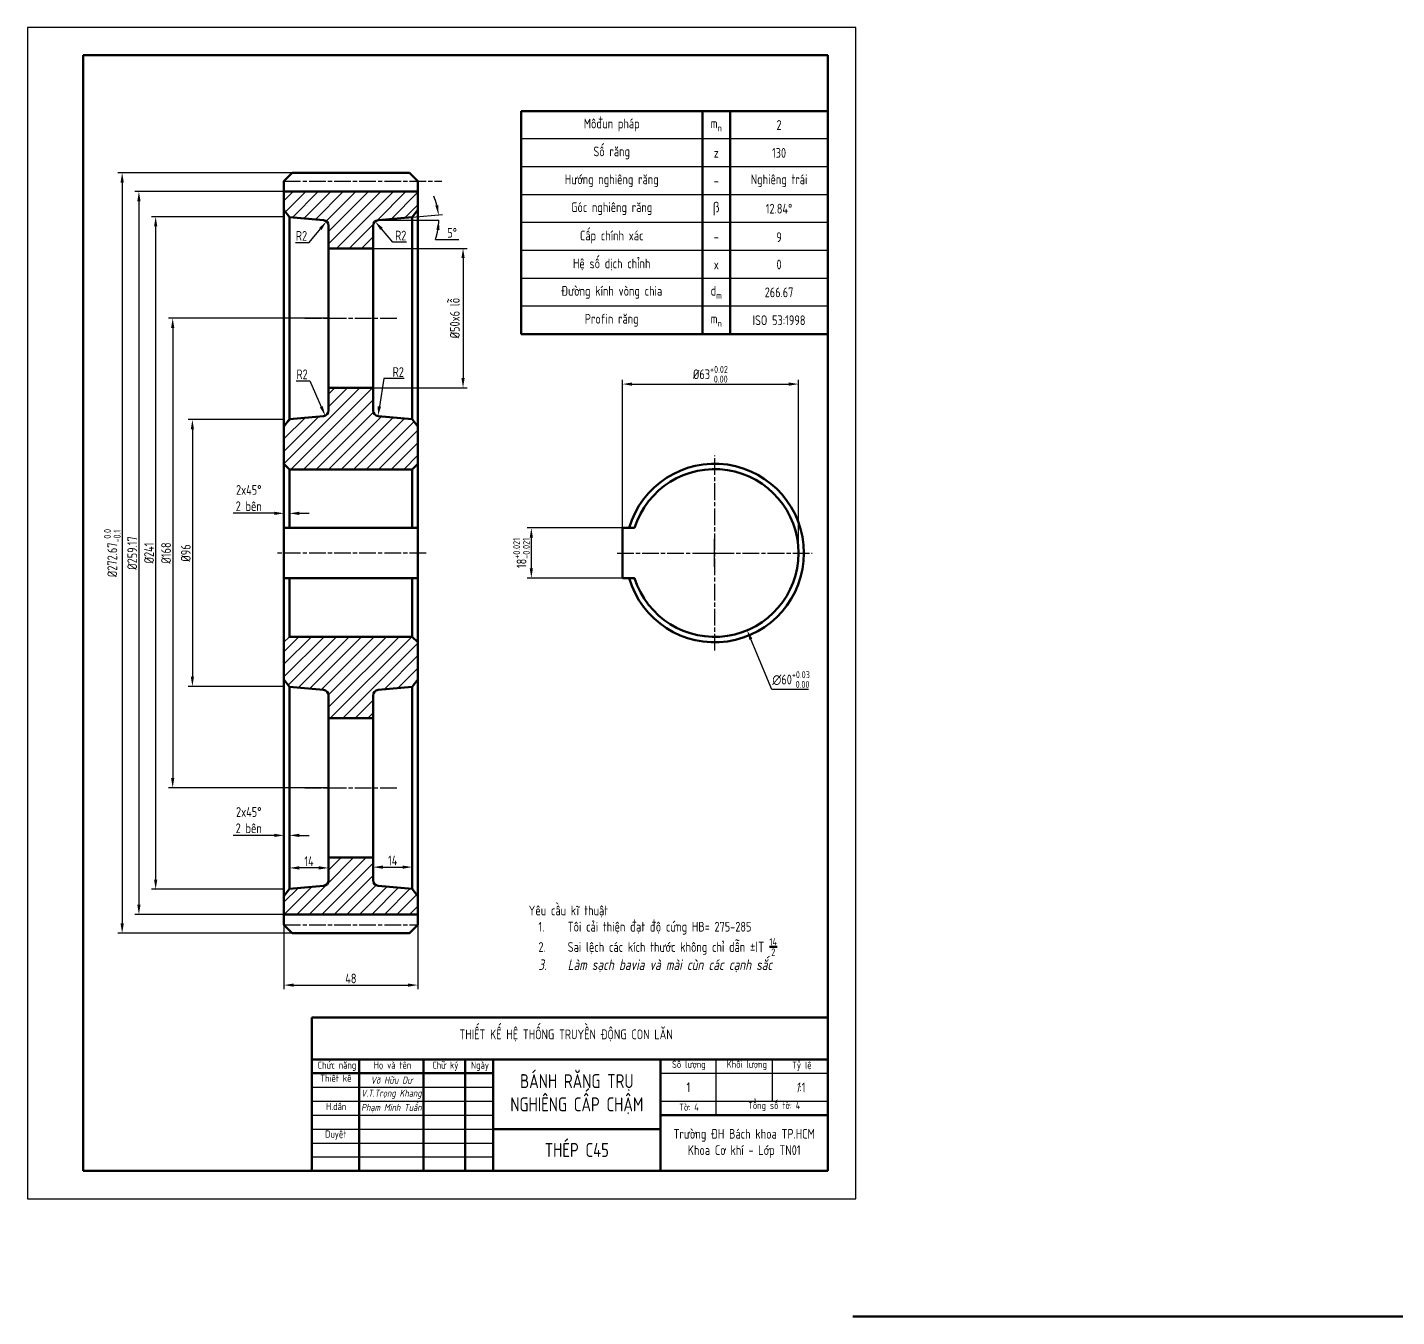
# Model space of a CAD drawing. Header units: millimetres. Extents: x -3429 to -296, y -4157 to -3695.
# Drawn here: x -1298.5 to -807.6, y -4157 to -3694.7 of the extents above; entities that cross this region are included whole.
import ezdxf

# ---------------------------------------------------------------- set-up
doc = ezdxf.new("R2010")
doc.units = ezdxf.units.MM
doc.header["$LTSCALE"] = 0.5
doc.linetypes.add('AM_ISO08W050', pattern=[18, 12, -1.5, 3, -1.5])
for name, color, linetype, lineweight in [('A.Net Dam Co Ban', 7, 'Continuous', 50), ('AM_0', 7, 'Continuous', 50), ('AM_4', 3, 'Continuous', 25), ('AM_5', 3, 'Continuous', 25), ('AM_7', 4, 'AM_ISO08W050', 25), ('AM_8', 1, 'Continuous', 25), ('duong_dam', 7, 'Continuous', 50), ('duong_manh', 3, 'Continuous', 25)]:
    doc.layers.add(name, color=color, linetype=linetype, lineweight=lineweight)
doc.styles.add('MyTemplate', font='tcvn+7284-2003i.ttf', dxfattribs={"width": 0.8, "height": 3.5})
doc.styles.get("Standard").update_dxf_attribs({"font": 'tcvn+7284-2003i.ttf', "width": 0.8, "height": 3.5})
doc.styles.add('TCVN', font='tcvn+7284-2003i.ttf', dxfattribs={"width": 0.8, "height": 5})
doc.dimstyles.new('MyTemplate$0', dxfattribs={"dimtxt": 3.5, "dimasz": 3.5, "dimexe": 1.5, "dimexo": 0, "dimtad": 1, "dimtoh": 1, "dimdec": 0, "dimzin": 0, "dimdsep": 46, "dimtxsty": 'MyTemplate', "dimcen": 5, "dimclrd": 3, "dimclre": 3, "dimclrt": 1, "dimadec": 0, "dimazin": 0, "dimtfac": 1, "dimtdec": 0, "dimtofl": 0, "dimtmove": 0, "dimatfit": 3, "dimfxl": 1, "dimtolj": 1, "dimtzin": 0, "dimarcsym": 0})
doc.dimstyles.new('MyTemplate$2', dxfattribs={"dimtxt": 3.5, "dimasz": 3.5, "dimexe": 1.5, "dimexo": 0, "dimtad": 1, "dimtoh": 1, "dimdec": 0, "dimzin": 0, "dimdsep": 46, "dimtxsty": 'MyTemplate', "dimcen": 5, "dimclrd": 3, "dimclre": 3, "dimclrt": 1, "dimadec": 0, "dimazin": 0, "dimtfac": 1, "dimtdec": 0, "dimtofl": 0, "dimtmove": 0, "dimatfit": 3, "dimfxl": 1, "dimtolj": 1, "dimtzin": 0, "dimarcsym": 0})
doc.dimstyles.new('MyTemplate$3', dxfattribs={"dimtxt": 3.5, "dimasz": 3.5, "dimexe": 1.5, "dimexo": 0, "dimtad": 1, "dimtoh": 1, "dimdec": 0, "dimzin": 0, "dimdsep": 46, "dimtxsty": 'MyTemplate', "dimcen": 5, "dimclrd": 3, "dimclre": 3, "dimclrt": 1, "dimadec": 0, "dimazin": 0, "dimtfac": 1, "dimtdec": 0, "dimtofl": 0, "dimtmove": 0, "dimatfit": 3, "dimfxl": 1, "dimtolj": 1, "dimtzin": 0, "dimarcsym": 0})
doc.dimstyles.new('MyTemplate$4', dxfattribs={"dimtxt": 3.5, "dimasz": 3.5, "dimexe": 1.5, "dimexo": 0, "dimtad": 1, "dimtoh": 1, "dimdec": 0, "dimzin": 0, "dimdsep": 46, "dimtxsty": 'MyTemplate', "dimcen": 5, "dimclrd": 3, "dimclre": 3, "dimclrt": 1, "dimadec": 0, "dimazin": 0, "dimtfac": 1, "dimtdec": 0, "dimtofl": 0, "dimtmove": 0, "dimatfit": 3, "dimfxl": 1, "dimtolj": 1, "dimtzin": 0, "dimarcsym": 0})

# ---------------------------------------------------------------- blocks, each defined once
blk = doc.blocks.new('*D4')
at = {"layer": 'AM_5', "color": 3, "lineweight": -2, "transparency": 16777216}
for p, q in [((-1206.52, -3835.33), (-1240.84, -3835.33)), ((-1239.34, -3838.83), (-1239.34, -3927.51)), ((-1206.52, -3931.01), (-1240.84, -3931.01))]:
    blk.add_line(p, q, dxfattribs=at)
at = {"layer": 'AM_5', "color": 3, "transparency": 16777216}
for points in [[(-1239.93, -3838.83), (-1238.76, -3838.83), (-1239.34, -3835.33)], [(-1239.93, -3927.51), (-1238.76, -3927.51), (-1239.34, -3931.01)]]:
    blk.add_solid(points, dxfattribs=at)
at = {"layer": 'Defpoints', "color": 0, "transparency": 16777216}
for p in [(-1206.52, -3835.33), (-1239.34, -3931.01), (-1206.52, -3931.01)]:
    blk.add_point(p, dxfattribs=at)
at = {"layer": 'AM_5', "color": 1, "transparency": 16777216, "insert": (-1241.72, -3883.17), "char_height": 3.5, "attachment_point": 5, "rotation": 90, "style": 'MyTemplate'}
blk.add_mtext('\\A1;%%C96 ', dxfattribs=at)
blk = doc.blocks.new('*D5')
at = {"layer": 'AM_5', "color": 3, "lineweight": -2, "transparency": 16777216}
for p, q in [((-1080.77, -3874.17), (-1119.32, -3874.17)), ((-1117.82, -3877.67), (-1117.82, -3888.67)), ((-1080.77, -3892.17), (-1119.32, -3892.17))]:
    blk.add_line(p, q, dxfattribs=at)
at = {"layer": 'AM_5', "color": 3, "transparency": 16777216}
for points in [[(-1118.4, -3877.67), (-1117.24, -3877.67), (-1117.82, -3874.17)], [(-1118.4, -3888.67), (-1117.24, -3888.67), (-1117.82, -3892.17)]]:
    blk.add_solid(points, dxfattribs=at)
at = {"layer": 'Defpoints', "color": 0, "transparency": 16777216}
for p in [(-1080.77, -3874.17), (-1117.82, -3892.17), (-1080.77, -3892.17)]:
    blk.add_point(p, dxfattribs=at)
at = {"layer": 'AM_5', "color": 1, "transparency": 16777216, "insert": (-1121.35, -3883.17), "char_height": 3.5, "attachment_point": 5, "rotation": 90, "style": 'MyTemplate'}
blk.add_mtext('\\A1;18{}{\\H0.71x;\\C3;\\S+0.021^ -0.021;}', dxfattribs=at)
blk = doc.blocks.new('*D6')
at = {"layer": 'AM_5', "color": 3, "lineweight": -2, "transparency": 16777216}
for p, q in [((-1167.45, -3771.71), (-1171.54, -3766.95)), ((-1162.52, -3771.71), (-1167.45, -3771.71))]:
    blk.add_line(p, q, dxfattribs=at)
at = {"layer": 'AM_5', "color": 3, "transparency": 16777216}
blk.add_solid([(-1171.1, -3766.57), (-1171.99, -3767.33), (-1173.83, -3764.3)], dxfattribs=at)
at = {"layer": 'Defpoints', "color": 0, "transparency": 16777216}
for p in [(-1173.83, -3764.3), (-1172.52, -3765.82)]:
    blk.add_point(p, dxfattribs=at)
at = {"layer": 'AM_5', "color": 1, "transparency": 16777216, "insert": (-1164.67, -3769.34), "char_height": 3.5, "attachment_point": 5, "style": 'MyTemplate'}
blk.add_mtext('\\A1;R2', dxfattribs=at)
blk = doc.blocks.new('*D3')
at = {"layer": 'AM_5', "color": 3, "lineweight": -2, "transparency": 16777216}
for p, q in [((-1197.45, -3771.84), (-1193.47, -3766.98)), ((-1202.38, -3771.84), (-1197.45, -3771.84))]:
    blk.add_line(p, q, dxfattribs=at)
at = {"layer": 'AM_5', "color": 3, "transparency": 16777216}
blk.add_solid([(-1193.92, -3766.61), (-1193.02, -3767.35), (-1191.26, -3764.27)], dxfattribs=at)
at = {"layer": 'Defpoints', "color": 0, "transparency": 16777216}
for p in [(-1191.26, -3764.27), (-1192.52, -3765.82)]:
    blk.add_point(p, dxfattribs=at)
at = {"layer": 'AM_5', "color": 1, "transparency": 16777216, "insert": (-1200.23, -3769.46), "char_height": 3.5, "attachment_point": 5, "style": 'MyTemplate'}
blk.add_mtext('\\A1;R2', dxfattribs=at)
blk = doc.blocks.new('*D7')
at = {"layer": 'AM_5', "color": 3, "lineweight": -2, "transparency": 16777216}
for p, q in [((-1160.51, -3762.76), (-1149.61, -3761.8)), ((-1152.15, -3770.73), (-1143.8, -3770.73))]:
    blk.add_line(p, q, dxfattribs=at)
for start, end in [(14.2611, 23.5221), (341.4167, 0), (341.4779, 350.7389)]:
    blk.add_arc((-1172.7, -3763.82), 21.68, start, end, dxfattribs=at)
at = {"layer": 'AM_5', "color": 3, "transparency": 16777216}
for points in [[(-1151.11, -3758.39), (-1152.26, -3758.58), (-1151.1, -3761.93)], [(-1151.88, -3767.26), (-1150.72, -3767.36), (-1151.02, -3763.82)]]:
    blk.add_solid(points, dxfattribs=at)
at = {"layer": 'Defpoints', "color": 0, "transparency": 16777216}
for p in [(-1172.7, -3763.82), (-1172.7, -3763.82), (-1160.51, -3762.76), (-1151.06, -3762.56), (-1148.16, -3763.82)]:
    blk.add_point(p, dxfattribs=at)
at = {"layer": 'AM_5', "color": 1, "transparency": 16777216, "insert": (-1146.22, -3768.36), "char_height": 3.5, "attachment_point": 5, "style": 'MyTemplate'}
blk.add_mtext('\\A1;5°', dxfattribs=at)
blk = doc.blocks.new('*D8')
at = {"layer": 'AM_5', "color": 3, "lineweight": -2, "transparency": 16777216}
for p, q in [((-1085.17, -3883.17), (-1085.17, -3821.1)), ((-1081.67, -3822.6), (-1025.52, -3822.6)), ((-1022.02, -3883.17), (-1022.02, -3821.1))]:
    blk.add_line(p, q, dxfattribs=at)
at = {"layer": 'AM_5', "color": 3, "transparency": 16777216}
for points in [[(-1081.67, -3822.02), (-1081.67, -3823.19), (-1085.17, -3822.6)], [(-1025.52, -3822.02), (-1025.52, -3823.19), (-1022.02, -3822.6)]]:
    blk.add_solid(points, dxfattribs=at)
at = {"layer": 'Defpoints', "color": 0, "transparency": 16777216}
for p in [(-1022.02, -3822.6), (-1085.17, -3883.17), (-1022.02, -3883.17)]:
    blk.add_point(p, dxfattribs=at)
at = {"layer": 'AM_5', "color": 1, "transparency": 16777216, "insert": (-1053.6, -3819.08), "char_height": 3.5, "attachment_point": 5, "style": 'MyTemplate'}
blk.add_mtext('\\A1;%%C63{}{\\H0.71x;\\C3;\\S+0.02^  0.00;}', dxfattribs=at)
blk = doc.blocks.new('*D9')
at = {"layer": 'AM_5', "color": 3, "lineweight": -2, "transparency": 16777216}
for p, q in [((-1160.51, -3989.96), (-1160.51, -3997.29)), ((-1174.52, -3995.79), (-1174.52, -3994.29)), ((-1171.02, -3995.79), (-1164.01, -3995.79))]:
    blk.add_line(p, q, dxfattribs=at)
at = {"layer": 'AM_5', "color": 3, "transparency": 16777216}
for points in [[(-1171.02, -3995.21), (-1171.02, -3996.37), (-1174.52, -3995.79)], [(-1164.01, -3995.21), (-1164.01, -3996.37), (-1160.51, -3995.79)]]:
    blk.add_solid(points, dxfattribs=at)
at = {"layer": 'Defpoints', "color": 0, "transparency": 16777216}
for p in [(-1160.51, -3989.96), (-1174.52, -3995.79), (-1160.51, -3995.79)]:
    blk.add_point(p, dxfattribs=at)
at = {"layer": 'AM_5', "color": 1, "transparency": 16777216, "insert": (-1167.52, -3993.41), "char_height": 3.5, "attachment_point": 5, "style": 'MyTemplate'}
blk.add_mtext('\\A1;14 ', dxfattribs=at)
blk = doc.blocks.new('*D10')
at = {"layer": 'AM_5', "color": 3, "lineweight": -2, "transparency": 16777216}
for p, q in [((-1204.53, -3990.3), (-1204.53, -3997.57)), ((-1194.02, -3996.07), (-1201.03, -3996.07)), ((-1190.52, -3996.07), (-1190.52, -3994.57))]:
    blk.add_line(p, q, dxfattribs=at)
at = {"layer": 'AM_5', "color": 3, "transparency": 16777216}
for points in [[(-1201.03, -3995.48), (-1201.03, -3996.65), (-1204.53, -3996.07)], [(-1194.02, -3995.48), (-1194.02, -3996.65), (-1190.52, -3996.07)]]:
    blk.add_solid(points, dxfattribs=at)
at = {"layer": 'Defpoints', "color": 0, "transparency": 16777216}
for p in [(-1204.53, -3990.3), (-1204.53, -3996.07), (-1190.52, -3996.07)]:
    blk.add_point(p, dxfattribs=at)
at = {"layer": 'AM_5', "color": 1, "transparency": 16777216, "insert": (-1197.53, -3993.69), "char_height": 3.5, "attachment_point": 5, "style": 'MyTemplate'}
blk.add_mtext('\\A1;14', dxfattribs=at)
blk = doc.blocks.new('*D11')
at = {"layer": 'AM_5', "color": 3, "lineweight": -2, "transparency": 16777216}
for p, q in [((-1210.02, -3868.94), (-1224.75, -3868.94)), ((-1206.52, -3868.6), (-1206.52, -3870.44)), ((-1204.52, -3868.6), (-1204.52, -3870.44)), ((-1201.02, -3868.94), (-1197.52, -3868.94))]:
    blk.add_line(p, q, dxfattribs=at)
at = {"layer": 'AM_5', "color": 3, "transparency": 16777216}
for points in [[(-1210.02, -3868.36), (-1210.02, -3869.53), (-1206.52, -3868.94)], [(-1201.02, -3868.36), (-1201.02, -3869.53), (-1204.52, -3868.94)]]:
    blk.add_solid(points, dxfattribs=at)
at = {"layer": 'Defpoints', "color": 0, "transparency": 16777216}
for p in [(-1206.52, -3868.6), (-1206.52, -3868.94), (-1204.52, -3868.6)]:
    blk.add_point(p, dxfattribs=at)
at = {"layer": 'AM_5', "color": 1, "transparency": 16777216, "insert": (-1219.14, -3863.47), "char_height": 3.5, "attachment_point": 5, "style": 'MyTemplate'}
blk.add_mtext('\\A1;2x45%%D^J2 bên', dxfattribs=at)
blk = doc.blocks.new('*D12')
at = {"layer": 'AM_5', "color": 3, "lineweight": -2, "transparency": 16777216}
for p, q in [((-1206.52, -3967.38), (-1206.52, -3985.91)), ((-1204.53, -3967.38), (-1204.53, -3985.91)), ((-1210.02, -3984.41), (-1224.75, -3984.41)), ((-1201.03, -3984.41), (-1197.53, -3984.41))]:
    blk.add_line(p, q, dxfattribs=at)
at = {"layer": 'AM_5', "color": 3, "transparency": 16777216}
for points in [[(-1210.02, -3983.82), (-1210.02, -3984.99), (-1206.52, -3984.41)], [(-1201.03, -3983.82), (-1201.03, -3984.99), (-1204.53, -3984.41)]]:
    blk.add_solid(points, dxfattribs=at)
at = {"layer": 'Defpoints', "color": 0, "transparency": 16777216}
for p in [(-1206.52, -3967.38), (-1204.53, -3967.38), (-1206.52, -3984.41)]:
    blk.add_point(p, dxfattribs=at)
at = {"layer": 'AM_5', "color": 1, "transparency": 16777216, "insert": (-1219.14, -3978.94), "char_height": 3.5, "attachment_point": 5, "style": 'MyTemplate'}
blk.add_mtext('\\A1;2x45%%D^J2 bên', dxfattribs=at)
blk = doc.blocks.new('*D13')
at = {"layer": 'AM_5', "color": 3, "lineweight": -2, "transparency": 16777216}
for p, q in [((-1206.52, -3762.58), (-1254.02, -3762.58)), ((-1252.52, -3766.08), (-1252.52, -4000.25)), ((-1206.52, -4003.75), (-1254.02, -4003.75))]:
    blk.add_line(p, q, dxfattribs=at)
at = {"layer": 'AM_5', "color": 3, "transparency": 16777216}
for points in [[(-1253.1, -3766.08), (-1251.93, -3766.08), (-1252.52, -3762.58)], [(-1253.1, -4000.25), (-1251.93, -4000.25), (-1252.52, -4003.75)]]:
    blk.add_solid(points, dxfattribs=at)
at = {"layer": 'Defpoints', "color": 0, "transparency": 16777216}
for p in [(-1206.52, -3762.58), (-1252.52, -4003.75), (-1206.52, -4003.75)]:
    blk.add_point(p, dxfattribs=at)
at = {"layer": 'AM_5', "color": 1, "transparency": 16777216, "insert": (-1254.89, -3883.17), "char_height": 3.5, "attachment_point": 5, "rotation": 90, "style": 'MyTemplate'}
blk.add_mtext('\\A1;%%C241 ', dxfattribs=at)
blk = doc.blocks.new('*D14')
at = {"layer": 'AM_5', "color": 3, "lineweight": -2, "transparency": 16777216}
for p, q in [((-1206.52, -3753.58), (-1260.02, -3753.58)), ((-1258.52, -3757.08), (-1258.52, -4009.25)), ((-1206.52, -4012.75), (-1260.02, -4012.75))]:
    blk.add_line(p, q, dxfattribs=at)
at = {"layer": 'AM_5', "color": 3, "transparency": 16777216}
for points in [[(-1259.1, -3757.08), (-1257.93, -3757.08), (-1258.52, -3753.58)], [(-1259.1, -4009.25), (-1257.93, -4009.25), (-1258.52, -4012.75)]]:
    blk.add_solid(points, dxfattribs=at)
at = {"layer": 'Defpoints', "color": 0, "transparency": 16777216}
for p in [(-1206.52, -3753.58), (-1258.52, -4012.75), (-1206.52, -4012.75)]:
    blk.add_point(p, dxfattribs=at)
at = {"layer": 'AM_5', "color": 1, "transparency": 16777216, "insert": (-1260.91, -3883.17), "char_height": 3.5, "attachment_point": 5, "rotation": 90, "style": 'MyTemplate'}
blk.add_mtext('\\A1;%%C259.17', dxfattribs=at)
blk = doc.blocks.new('*D15')
at = {"layer": 'AM_5', "color": 3, "lineweight": -2, "transparency": 16777216}
for p, q in [((-1203.52, -3746.83), (-1266.02, -3746.83)), ((-1264.52, -3750.33), (-1264.52, -4016)), ((-1203.52, -4019.5), (-1266.02, -4019.5))]:
    blk.add_line(p, q, dxfattribs=at)
at = {"layer": 'AM_5', "color": 3, "transparency": 16777216}
for points in [[(-1265.1, -3750.33), (-1263.93, -3750.33), (-1264.52, -3746.83)], [(-1265.1, -4016), (-1263.93, -4016), (-1264.52, -4019.5)]]:
    blk.add_solid(points, dxfattribs=at)
at = {"layer": 'Defpoints', "color": 0, "transparency": 16777216}
for p in [(-1203.52, -3746.83), (-1264.52, -4019.5), (-1203.52, -4019.5)]:
    blk.add_point(p, dxfattribs=at)
at = {"layer": 'AM_5', "color": 1, "transparency": 16777216, "insert": (-1268.06, -3883.17), "char_height": 3.5, "attachment_point": 5, "rotation": 90, "style": 'MyTemplate'}
blk.add_mtext('\\A1;%%C272.67{}{\\H0.71x;\\C3;\\S 0.0^ -0.1;}', dxfattribs=at)
blk = doc.blocks.new('*D16')
at = {"layer": 'AM_5', "color": 3, "lineweight": -2, "transparency": 16777216}
for p, q in [((-1206.52, -4016.5), (-1206.52, -4039.59)), ((-1158.52, -4016.5), (-1158.52, -4039.59)), ((-1203.02, -4038.09), (-1162.02, -4038.09))]:
    blk.add_line(p, q, dxfattribs=at)
at = {"layer": 'AM_5', "color": 3, "transparency": 16777216}
for points in [[(-1203.02, -4037.51), (-1203.02, -4038.67), (-1206.52, -4038.09)], [(-1162.02, -4037.51), (-1162.02, -4038.67), (-1158.52, -4038.09)]]:
    blk.add_solid(points, dxfattribs=at)
at = {"layer": 'Defpoints', "color": 0, "transparency": 16777216}
for p in [(-1206.52, -4016.5), (-1158.52, -4016.5), (-1158.52, -4038.09)]:
    blk.add_point(p, dxfattribs=at)
at = {"layer": 'AM_5', "color": 1, "transparency": 16777216, "insert": (-1182.52, -4035.71), "char_height": 3.5, "attachment_point": 5, "style": 'MyTemplate'}
blk.add_mtext('\\A1;48', dxfattribs=at)
blk = doc.blocks.new('*D17')
at = {"layer": 'AM_5', "color": 3, "lineweight": -2, "transparency": 16777216}
for p, q in [((-1052.09, -3888.17), (-1052.09, -3878.17)), ((-1057.09, -3883.17), (-1047.09, -3883.17)), ((-1031.55, -3932.07), (-1039.09, -3914.11)), ((-1018.45, -3932.07), (-1031.55, -3932.07))]:
    blk.add_line(p, q, dxfattribs=at)
at = {"layer": 'AM_5', "color": 3, "transparency": 16777216}
blk.add_solid([(-1038.55, -3913.89), (-1039.63, -3914.34), (-1040.44, -3910.89)], dxfattribs=at)
at = {"layer": 'Defpoints', "color": 0, "transparency": 16777216}
for p in [(-1063.73, -3855.45), (-1040.44, -3910.89)]:
    blk.add_point(p, dxfattribs=at)
at = {"layer": 'AM_5', "color": 1, "transparency": 16777216, "insert": (-1024.69, -3928.54), "char_height": 3.5, "attachment_point": 5, "style": 'MyTemplate'}
blk.add_mtext('\\A1;∅60{}{\\H0.71x;\\C3;\\S+0.03^  0.00;}', dxfattribs=at)
blk = doc.blocks.new('*D18')
at = {"layer": 'AM_5', "color": 3, "lineweight": -2, "transparency": 16777216}
for p, q in [((-1170.73, -3820.65), (-1172.29, -3830.61)), ((-1163.38, -3820.65), (-1170.73, -3820.65))]:
    blk.add_line(p, q, dxfattribs=at)
at = {"layer": 'AM_5', "color": 3, "transparency": 16777216}
blk.add_solid([(-1172.87, -3830.52), (-1171.71, -3830.7), (-1172.83, -3834.07)], dxfattribs=at)
at = {"layer": 'Defpoints', "color": 0, "transparency": 16777216}
for p in [(-1172.83, -3834.07), (-1172.52, -3832.09)]:
    blk.add_point(p, dxfattribs=at)
at = {"layer": 'AM_5', "color": 1, "transparency": 16777216, "insert": (-1165.54, -3818.28), "char_height": 3.5, "attachment_point": 5, "style": 'MyTemplate'}
blk.add_mtext('\\A1;R2', dxfattribs=at)
blk = doc.blocks.new('*D19')
at = {"layer": 'AM_5', "color": 3, "lineweight": -2, "transparency": 16777216}
for p, q in [((-1190.52, -3773.95), (-1140.8, -3773.95)), ((-1142.3, -3777.45), (-1142.3, -3820.45)), ((-1190.52, -3823.95), (-1140.8, -3823.95))]:
    blk.add_line(p, q, dxfattribs=at)
at = {"layer": 'AM_5', "color": 3, "transparency": 16777216}
for points in [[(-1142.88, -3777.45), (-1141.72, -3777.45), (-1142.3, -3773.95)], [(-1142.88, -3820.45), (-1141.72, -3820.45), (-1142.3, -3823.95)]]:
    blk.add_solid(points, dxfattribs=at)
at = {"layer": 'Defpoints', "color": 0, "transparency": 16777216}
for p in [(-1190.52, -3773.95), (-1190.52, -3823.95), (-1142.3, -3823.95)]:
    blk.add_point(p, dxfattribs=at)
at = {"layer": 'AM_5', "color": 1, "transparency": 16777216, "insert": (-1145.26, -3798.95), "char_height": 3.5, "attachment_point": 5, "rotation": 90, "style": 'MyTemplate'}
blk.add_mtext('\\A1;%%C50x6 lỗ', dxfattribs=at)
blk = doc.blocks.new('*D20')
at = {"layer": 'AM_5', "color": 3, "lineweight": -2, "transparency": 16777216}
for p, q in [((-1190.52, -3798.95), (-1247.91, -3798.95)), ((-1246.41, -3802.45), (-1246.41, -3963.88)), ((-1190.52, -3967.38), (-1247.91, -3967.38))]:
    blk.add_line(p, q, dxfattribs=at)
at = {"layer": 'AM_5', "color": 3, "transparency": 16777216}
for points in [[(-1246.99, -3802.45), (-1245.83, -3802.45), (-1246.41, -3798.95)], [(-1246.99, -3963.88), (-1245.83, -3963.88), (-1246.41, -3967.38)]]:
    blk.add_solid(points, dxfattribs=at)
at = {"layer": 'Defpoints', "color": 0, "transparency": 16777216}
for p in [(-1190.52, -3798.95), (-1246.41, -3967.38), (-1190.52, -3967.38)]:
    blk.add_point(p, dxfattribs=at)
at = {"layer": 'AM_5', "color": 1, "transparency": 16777216, "insert": (-1248.79, -3883.17), "char_height": 3.5, "attachment_point": 5, "rotation": 90, "style": 'MyTemplate'}
blk.add_mtext('\\A1;%%C168', dxfattribs=at)
blk = doc.blocks.new('*D21')
at = {"layer": 'AM_5', "color": 3, "lineweight": -2, "transparency": 16777216}
for p, q in [((-1202.17, -3821.48), (-1197.24, -3821.48)), ((-1197.24, -3821.48), (-1193.13, -3830.72))]:
    blk.add_line(p, q, dxfattribs=at)
at = {"layer": 'AM_5', "color": 3, "transparency": 16777216}
blk.add_solid([(-1192.6, -3830.49), (-1193.66, -3830.96), (-1191.71, -3833.92)], dxfattribs=at)
at = {"layer": 'Defpoints', "color": 0, "transparency": 16777216}
for p in [(-1192.52, -3832.09), (-1191.71, -3833.92)]:
    blk.add_point(p, dxfattribs=at)
at = {"layer": 'AM_5', "color": 1, "transparency": 16777216, "insert": (-1200.02, -3819.11), "char_height": 3.5, "attachment_point": 5, "style": 'MyTemplate'}
blk.add_mtext('\\A1;R2', dxfattribs=at)

msp = doc.modelspace()

# ---------------------------------------------------------------- hatches: boundary and pattern name
at = {"layer": 'AM_8'}
h = msp.add_hatch(dxfattribs=at)
h.set_pattern_fill('ANSI31', color=256)
h.paths.add_polyline_path([(-1158.5226, -3760.0833), (-1158.5226, -3753.5833), (-1206.5226, -3753.5833), (-1206.5226, -3760.0833), (-1204.5302, -3762.7576), (-1192.3482, -3763.8234, -0.38887873), (-1190.5226, -3765.8158), (-1190.5226, -3773.9549), (-1174.5226, -3773.9549), (-1174.5226, -3765.8158, -0.38887873), (-1172.6969, -3763.8234), (-1160.5149, -3762.7576)])
h.paths.add_polyline_path([(-1158.5226, -3841.8507), (-1158.5226, -3837.8264), (-1160.5149, -3835.1521), (-1172.6969, -3834.0863, -0.38887873), (-1174.5226, -3832.0939), (-1174.5226, -3823.9549), (-1190.5226, -3823.9549), (-1190.5226, -3832.0939, -0.38887873), (-1192.3482, -3834.0863), (-1204.5302, -3835.1521), (-1206.5226, -3837.8264), (-1206.5226, -3851.1667), (-1204.5226, -3853.1667), (-1160.5226, -3853.1667), (-1158.5226, -3851.1667)])
h.paths.add_polyline_path([(-1158.5226, -3915.1667), (-1160.5226, -3913.1667), (-1204.5226, -3913.1667), (-1206.5226, -3915.1667), (-1206.5226, -3928.5069), (-1204.5302, -3931.1812), (-1192.3482, -3932.247, -0.38887873), (-1190.5226, -3934.2394), (-1190.5226, -3942.3785), (-1174.5226, -3942.3785), (-1174.5226, -3934.2394, -0.38887873), (-1172.6969, -3932.247), (-1160.5149, -3931.1812), (-1158.5226, -3928.5069)])
h.paths.add_polyline_path([(-1174.5226, -4000.5175), (-1174.5226, -3992.3785), (-1190.5226, -3992.3785), (-1190.5226, -4000.5175, -0.38887873), (-1192.3482, -4002.5099), (-1204.5302, -4003.5757), (-1206.5226, -4006.25), (-1206.5226, -4012.75), (-1158.5226, -4012.75), (-1158.5226, -4006.25), (-1160.5149, -4003.5757), (-1172.6969, -4002.5099, -0.38887873)])

# ---------------------------------------------------------------- linework, layer by layer
for p, q in [((-1204.5226, -3853.1667), (-1160.5226, -3853.1667)), ((-1206.5226, -3915.1667), (-1204.5226, -3913.1667)), ((-1204.5226, -3913.1667), (-1160.5226, -3913.1667))]:
    msp.add_line(p, q)
at = {"layer": 'A.Net Dam Co Ban', "lineweight": 50}
msp.add_line((-1196.5038, -4104.7079), (-1196.5038, -4049.8695), dxfattribs=at)
at = {"layer": 'AM_0'}
for p, q in [((-1278.5038, -3704.7079), (-1278.5038, -4104.7079)), ((-1011.5038, -3704.7079), (-1278.5038, -3704.7079)), ((-1011.5038, -4104.7079), (-1011.5038, -3704.7079)), ((-1011.5038, -3724.7079), (-1121.5038, -3724.7079)), ((-1121.5038, -3724.7079), (-1121.5038, -3804.7079)), ((-1056.5038, -3804.7079), (-1056.5038, -3724.7079)), ((-1046.5038, -3804.7079), (-1046.5038, -3724.7079)), ((-1206.5226, -3752.3333), (-1206.5226, -3760.0833)), ((-1206.5226, -3753.5833), (-1158.5226, -3753.5833)), ((-1158.5226, -3837.8264), (-1158.5226, -3752.3333)), ((-1158.5226, -3752.3333), (-1158.5226, -3760.0833)), ((-1204.5302, -3762.7576), (-1206.5226, -3760.0833)), ((-1206.5226, -3760.0833), (-1206.5226, -3928.5069)), ((-1160.5149, -3762.7576), (-1158.5226, -3760.0833)), ((-1192.3482, -3763.8234), (-1204.5302, -3762.7576)), ((-1204.5302, -3762.7576), (-1204.5302, -3835.1521)), ((-1172.6969, -3763.8234), (-1160.5149, -3762.7576)), ((-1160.5149, -3762.7576), (-1160.5149, -3835.1521)), ((-1190.5226, -3832.0939), (-1190.5226, -3765.8158)), ((-1174.5226, -3832.0939), (-1174.5226, -3765.8158)), ((-1190.5226, -3773.9549), (-1174.5226, -3773.9549)), ((-1121.5038, -3804.7079), (-1011.5038, -3804.7079)), ((-1046.5038, -3804.7079), (-1056.5038, -3804.7079)), ((-1190.5226, -3823.9549), (-1174.5226, -3823.9549)), ((-1204.5302, -3835.1521), (-1192.3482, -3834.0863)), ((-1160.5149, -3835.1521), (-1172.6969, -3834.0863)), ((-1204.5302, -3835.1521), (-1206.5226, -3837.8264)), ((-1160.5149, -3835.1521), (-1158.5226, -3837.8264)), ((-1158.5226, -3837.8264), (-1158.5226, -3915.1667)), ((-1206.5226, -3851.1667), (-1204.5226, -3853.1667)), ((-1206.5226, -3851.1667), (-1206.5226, -3915.1667)), ((-1204.5226, -3853.1667), (-1160.5226, -3853.1667)), ((-1204.5226, -3853.1667), (-1204.5226, -3874.1667)), ((-1158.5226, -3851.1667), (-1160.5226, -3853.1667)), ((-1160.5226, -3853.1667), (-1160.5226, -3874.1667)), ((-1158.5226, -3851.1667), (-1158.5226, -3915.1667)), ((-1158.5226, -3874.1667), (-1206.5226, -3874.1667)), ((-1080.7733, -3874.1667), (-1085.1733, -3874.1667)), ((-1080.7733, -3874.1667), (-1085.1733, -3874.1667)), ((-1085.1733, -3874.1667), (-1085.1733, -3892.1667)), ((-1082.1519, -3874.1667), (-1080.7733, -3874.1667)), ((-1158.5226, -3892.1667), (-1206.5226, -3892.1667)), ((-1204.5226, -3892.1667), (-1204.5226, -3913.1667)), ((-1160.5226, -3892.1667), (-1160.5226, -3913.1667)), ((-1080.7733, -3892.1667), (-1085.1733, -3892.1667)), ((-1082.1519, -3892.1667), (-1080.7733, -3892.1667)), ((-1204.5226, -3913.1667), (-1160.5226, -3913.1667)), ((-1158.5226, -3915.1667), (-1160.5226, -3913.1667)), ((-1158.5226, -3913.1667), (-1158.5226, -3928.5069)), ((-1204.5302, -3931.1812), (-1206.5226, -3928.5069)), ((-1206.5226, -4006.25), (-1206.5226, -3928.5069)), ((-1204.5302, -3931.1812), (-1192.3482, -3932.247)), ((-1204.5302, -4003.5757), (-1204.5302, -3931.1812)), ((-1160.5149, -3931.1812), (-1172.6969, -3932.247)), ((-1160.5149, -3931.1812), (-1158.5226, -3928.5069)), ((-1160.5149, -3931.1812), (-1160.5149, -4003.5757)), ((-1158.5226, -4006.25), (-1158.5226, -3928.5069)), ((-1190.5226, -3934.2394), (-1190.5226, -4000.5175)), ((-1174.5226, -3934.2394), (-1174.5226, -4000.5175)), ((-1190.5226, -3942.3785), (-1174.5226, -3942.3785)), ((-1190.5226, -3992.3785), (-1174.5226, -3992.3785)), ((-1192.3482, -4002.5099), (-1204.5302, -4003.5757)), ((-1206.5226, -4012.75), (-1158.5226, -4012.75)), ((-1011.5038, -4084.7079), (-1011.5038, -4104.7079)), ((-1011.5038, -4084.7079), (-1011.5038, -4104.7079)), ((-1278.5038, -4104.7079), (-1011.5038, -4104.7079)), ((-1002.558, -4156.951), (-612.558, -4156.951))]:
    msp.add_line(p, q, dxfattribs=at)
at = {"layer": 'AM_0', "lineweight": 50}
for p, q in [((-1203.5226, -3746.8333), (-1206.5226, -3749.8333)), ((-1206.5226, -3752.3333), (-1206.5226, -3749.8333)), ((-1161.5226, -3746.8333), (-1203.5226, -3746.8333)), ((-1158.5226, -3749.8333), (-1161.5226, -3746.8333)), ((-1158.5226, -3752.3333), (-1158.5226, -3749.8333))]:
    msp.add_line(p, q, dxfattribs=at)
at = {"layer": 'AM_0'}
msp.add_lwpolyline([(-1192.3482, -4002.5099), (-1204.5302, -4003.5757), (-1206.5226, -4006.25), (-1206.5226, -4016.5), (-1203.5226, -4019.5), (-1161.5226, -4019.5), (-1158.5226, -4016.5), (-1158.5226, -4006.25), (-1160.5149, -4003.5757), (-1172.6969, -4002.5099)], dxfattribs=at)
for centre, radius, start, end in [((-1192.5226, -3765.8158), 2, 0, 85), ((-1172.5226, -3765.8158), 2, 95, 180), ((-1192.5226, -3832.0939), 2, 275, 0), ((-1172.5226, -3832.0939), 2, 180, 265), ((-1052.0853, -3883.1667), 32, 196.334823, 163.665177), ((-1052.0853, -3883.1667), 30.0666, 197.417699, 162.582301), ((-1192.5226, -3934.2394), 2, 0, 85), ((-1172.5226, -3934.2394), 2, 95, 180), ((-1192.5226, -4000.5175), 2, 275, 0), ((-1172.5226, -4000.5175), 2, 180, 265)]:
    msp.add_arc(centre, radius, start, end, dxfattribs=at)
at = {"layer": 'AM_4'}
for p, q in [((-1298.5038, -3694.7079), (-1298.5038, -4114.7079)), ((-1001.5038, -3694.7079), (-1298.5038, -3694.7079)), ((-1001.5038, -4114.7079), (-1001.5038, -3694.7079)), ((-1011.5038, -3734.7079), (-1121.5038, -3734.7079)), ((-1011.5038, -3744.7079), (-1121.5038, -3744.7079)), ((-1011.5038, -3754.7079), (-1121.5038, -3754.7079)), ((-1172.6969, -3763.8234), (-1151.0197, -3763.8234)), ((-1011.5038, -3764.7079), (-1121.5038, -3764.7079)), ((-1011.5038, -3774.7079), (-1121.5038, -3774.7079)), ((-1011.5038, -3784.7079), (-1121.5038, -3784.7079)), ((-1011.5038, -3794.7079), (-1121.5038, -3794.7079)), ((-1298.5038, -4114.7079), (-1001.5038, -4114.7079))]:
    msp.add_line(p, q, dxfattribs=at)
at = {"layer": 'AM_7'}
for p, q in [((-1206.5226, -3749.8333), (-1149.8603, -3749.8333)), ((-1199.0674, -3798.9549), (-1165.7899, -3798.9549)), ((-1052.0853, -3918.1667), (-1052.0853, -3848.1667)), ((-1155.5226, -3883.1667), (-1209.5226, -3883.1667)), ((-1087.0853, -3883.1667), (-1017.0853, -3883.1667)), ((-1199.0674, -3967.3785), (-1165.7899, -3967.3785)), ((-1206.5226, -4016.5), (-1158.5226, -4016.5))]:
    msp.add_line(p, q, dxfattribs=at)
at = {"layer": 'duong_dam', "lineweight": 50}
msp.add_line((-1196.5038, -4049.7521), (-1011.5038, -4049.7521), dxfattribs=at)
at = {"layer": 'duong_dam'}
for p, q in [((-1196.5038, -4104.7079), (-1196.5038, -4049.7521)), ((-1196.5038, -4064.7079), (-1011.5038, -4064.7079)), ((-1179.5038, -4104.7079), (-1179.5038, -4064.7079)), ((-1156.5038, -4104.7079), (-1156.5038, -4064.7079)), ((-1141.5038, -4104.7079), (-1141.5038, -4064.7079)), ((-1131.5038, -4104.7079), (-1131.5038, -4064.7079)), ((-1071.5038, -4104.7079), (-1071.5038, -4064.7079)), ((-1196.5038, -4069.7079), (-1131.5038, -4069.7079)), ((-1071.5038, -4084.7079), (-1011.5038, -4084.7079)), ((-1131.5038, -4089.7079), (-1071.5038, -4089.7079))]:
    msp.add_line(p, q, dxfattribs=at)
at = {"layer": 'duong_manh'}
for p, q in [((-1051.5038, -4084.7079), (-1051.5038, -4064.7079)), ((-1031.5038, -4064.7079), (-1031.5038, -4079.7079)), ((-1071.5038, -4069.7079), (-1011.5038, -4069.7079)), ((-1071.5038, -4079.7079), (-1011.5038, -4079.7079))]:
    msp.add_line(p, q, dxfattribs=at)
at = {"layer": 'duong_manh', "lineweight": 25}
for p, q in [((-1196.5038, -4074.7079), (-1131.5038, -4074.7079)), ((-1196.5038, -4079.7079), (-1131.5038, -4079.7079)), ((-1196.5038, -4084.7079), (-1131.5038, -4084.7079)), ((-1196.5038, -4089.7079), (-1131.5038, -4089.7079)), ((-1196.5038, -4094.7079), (-1131.5038, -4094.7079)), ((-1196.5038, -4099.7079), (-1131.5038, -4099.7079))]:
    msp.add_line(p, q, dxfattribs=at)

# ---------------------------------------------------------------- texts
at = {"attachment_point": 5, "style": 'MyTemplate'}
for s, width, insert, char_height in [('Môđun pháp', 65, (-1089.0038, -3729.7079), 3.5), ('\\A1;m{\\H0.7x;\\S^ n;}', 10, (-1051.5038, -3729.7079), 3.5), ('2', 35, (-1029.0038, -3729.7079), 3.5), ('Số răng', 65, (-1089.0038, -3739.7079), 3.5), ('z', 10, (-1051.5038, -3739.7079), 3.5), ('130', 35, (-1029.0038, -3739.7079), 3.5), ('Hướng nghiêng răng', 65, (-1089.0038, -3749.7079), 3.5), ('{\\H1.08333x;-}', 10, (-1051.5038, -3749.7079), 3.5), ('Nghiêng trái', 35, (-1029.0038, -3749.7079), 3.5), ('Góc nghiêng răng', 65, (-1089.0038, -3759.7079), 3.5), ('{\\H1.08333x;β}', 10, (-1051.5038, -3759.7079), 3.5), ('12.84%%D', 35, (-1029.0038, -3759.7079), 3.5), ('Cấp chính xác', 65, (-1089.0038, -3769.8638), 3.5), ('{\\H1.08333x;-}', 10, (-1051.5038, -3769.7911), 3.5), ('9', 35, (-1029.0038, -3769.937), 3.5), ('Hệ số dịch chỉnh', 65, (-1089.0038, -3779.7079), 3.5), ('x', 10, (-1051.5038, -3779.7079), 3.5), ('0', 35, (-1029.0038, -3779.7079), 3.5), ('Đường kính vòng chia', 65, (-1089.0038, -3789.7079), 3.5), ('\\A1;d{\\H0.7x;\\S^ m;}', 10, (-1051.5038, -3789.7079), 3.5), ('266.67', 35, (-1029.0038, -3789.7079), 3.5), ('Profin răng', 65, (-1089.0038, -3799.7079), 3.5), ('\\A1;m{\\H0.7x;\\S^ n;}', 10, (-1051.5038, -3799.7079), 3.5), ('ISO 53:1998', 35, (-1029.0038, -3799.7079), 3.5), ('BÁNH RĂNG TRỤ NGHIÊNG CẤP CHẬM', 60, (-1101.5038, -4077.2079), 5), ('THÉP C45', 60, (-1101.5038, -4097.2079), 5)]:
    msp.add_mtext_dynamic_manual_height_columns(s, width=width, gutter_width=17.5, heights=[0], dxfattribs=dict(at, insert=insert, char_height=char_height))
at = {"char_height": 2.5, "attachment_point": 5}
for s, insert in [('{\\fTCVN 7284|b0|i1|c0|p34;Võ Hữu Dư}', (-1168.0038, -4072.2079)), ('{\\fTCVN 7284|b0|i1|c0|p34;V.T.Trọng Khang}', (-1168.0038, -4077.2079)), ('{\\fTCVN 7284|b0|i1|c0|p34;Phạm Minh Tuấn}', (-1168.0038, -4082.2079))]:
    msp.add_mtext_dynamic_manual_height_columns(s, width=23, gutter_width=17.5, heights=[0], dxfattribs=dict(at, insert=insert))
at = {"layer": 'AM_0', "insert": (-1118.771, -4009.5707), "char_height": 3.5, "attachment_point": 1, "style": 'TCVN'}
msp.add_mtext_dynamic_manual_height_columns('\\A1;Yêu cầu kĩ thuật\\P\\pi-10.5,l14,t14;1.^ITôi cải thiện đạt độ cứng HB= 275-285\\P2.^ISai lệch các kích thước không chỉ dẫn {\\H1.08333x;±IT \\H0.7x;\\S14/2;\\fMS Shell Dlg 2|b0|i1|c0|p0;\\H0.87911x;\\P\\fTCVN 7284|b0|i1|c0|p34;\\H1.62501x;3.^ILàm sạch bavia và mài cùn các cạnh sắc}', width=100.367582, gutter_width=17.5, heights=[0], dxfattribs=at)
at = {"layer": 'duong_dam'}
for s, width, gutter_width, heights, insert, char_height, attachment_point in [('\\pi52.96151;THIẾT KẾ HỆ THỐNG TRUYỀN ĐỘNG CON LĂN', 184.90212, 17.5, [11.9268], (-1196.5665, -4054.0066), 3.5, 1), ('\\pi3.12675;Số lượng', 17.291048, 14.8707, [0], (-1070.4917, -4065.2169), 2.549267, 1), ('\\pi2.04292;Khối lượng', 17.291048, 14.8707, [0], (-1049.8022, -4065.2151), 2.549267, 1), ('\\pi2.30248;Chức năng', 17.291048, 14.8707, [0], (-1196.7396, -4065.5089), 2.549267, 1), ('\\pi3.26116;Thiết kế', 17.291048, 14.8707, [0], (-1196.7396, -4070.2202), 2.549267, 1), ('\\pi2.28858;Họ và tên', 17.291048, 14.8707, [0], (-1176.6312, -4065.5089), 2.549267, 1), ('\\pi4.41065;Chữ ký', 17.291048, 14.8707, [0], (-1157.7095, -4065.5089), 2.549267, 1), ('\\pi5.63353;Ngày', 17.291048, 14.8707, [0], (-1145.1221, -4065.5089), 2.549267, 1), ('\\pi5.54623;Tỷ lệ', 17.291048, 14.8707, [0], (-1029.8544, -4065.5089), 2.549267, 1), ('\\pi11.3938;Tổng số tờ: 4', 39.927956, 14.8707, [3.483], (-1051.5038, -4079.9487), 2.549267, 1), ('\\pi5.35079;H.dẫn', 17.291048, 14.8707, [0], (-1196.7396, -4080.3461), 2.549267, 1), ('\\pi5.67215;Tờ: 4', 17.291048, 14.8707, [0], (-1070.4917, -4080.5644), 2.549267, 1), ('\\pi4.99235;Duyệt', 17.291048, 14.8707, [0], (-1196.7396, -4090.2207), 2.549267, 1), ('Trường ĐH Bách khoa TP.HCM\\PKhoa Cơ khí - Lớp TN01', 78.382847, 17.5, [0], (-1041.5038, -4094.8602), 3.5, 5)]:
    msp.add_mtext_dynamic_manual_height_columns(s, width=width, gutter_width=gutter_width, heights=heights, dxfattribs=dict(at, insert=insert, char_height=char_height, attachment_point=attachment_point))
at = {"layer": 'duong_dam', "insert": (-1061.5038, -4074.7079), "char_height": 3.5, "attachment_point": 5, "style": 'TCVN'}
msp.add_mtext_dynamic_manual_height_columns('1', width=20, gutter_width=17.5, heights=[0], dxfattribs=at)
at = {"layer": 'duong_dam', "insert": (-1021.2856, -4074.7621), "char_height": 3.5, "width": 9.038203, "attachment_point": 5, "style": 'TCVN'}
msp.add_mtext('{\\fTCVN 7284|b0|i1|c163|p34;1}:1', dxfattribs=at)

# ---------------------------------------------------------------- dimensions: what is measured, and where the dimension line sits
at = {"layer": 'AM_5'}
for base, p1, p2, text, override, picture, middle in [((-1264.5166, -4019.5), (-1203.5226, -3746.8333), (-1203.5226, -4019.5), '<>{}{\\H0.71x;\\C3;\\S 0.0^ -0.1;}', {"dimdec": 2, "dimpost": '%%C<>', "dimtxsty": 'MyTemplate', "dimtp": 0, "dimtm": 0.1, "dimtdec": 1, "dimtzin": 0}, '*D15', (-1268.0642, -3883.1667)), ((-1252.5166, -4003.75), (-1206.5226, -3762.5833), (-1206.5226, -4003.75), '<> ', {"dimpost": '%%C<>', "dimtxsty": 'MyTemplate', "dimtp": 0.02, "dimtm": 0.02, "dimtdec": 3}, '*D13', (-1254.8916, -3883.1667))]:
    dim = msp.add_linear_dim(base=base, p1=p1, p2=p2, angle=90, text=text, dimstyle='MyTemplate$0', override=override, dxfattribs=at)
    dim.commit()
    dim.dimension.update_dxf_attribs({"geometry": picture, "text_midpoint": middle})
for base, p1, p2, override, picture, middle in [((-1258.5166, -4012.75), (-1206.5226, -3753.5833), (-1206.5226, -4012.75), {"dimdec": 2, "dimpost": '%%C<>', "dimtp": 0.02, "dimtm": 0.02, "dimtdec": 3}, '*D14', (-1260.9141, -3883.1667)), ((-1246.4112, -3967.3785), (-1190.5226, -3798.9549), (-1190.5226, -3967.3785), {"dimpost": '%%C<>'}, '*D20', (-1248.7862, -3883.1667))]:
    dim = msp.add_linear_dim(base=base, p1=p1, p2=p2, angle=90, dimstyle='MyTemplate$0', override=override, dxfattribs=at)
    dim.commit()
    dim.dimension.update_dxf_attribs({"geometry": picture, "text_midpoint": middle})
dim = msp.add_angular_dim_2l(base=(-1151.0564, -3762.563), line1=((-1172.6969, -3763.8234), (-1160.5149, -3762.7576)), line2=((-1172.6969, -3763.8234), (-1148.159, -3763.8234)), dimstyle='MyTemplate$2', override={"dimtxsty": 'MyTemplate', "dimtol": 0, "dimlim": 0, "dimtp": 0.02, "dimtm": 0.02, "dimtfac": 1, "dimtdec": 3, "dimtolj": 1, "dimtzin": 0}, dxfattribs=at)
dim.commit()
dim.dimension.update_dxf_attribs({"geometry": '*D7', "text_midpoint": (-1146.2229, -3768.3566)})
for center, mpoint, override, picture, middle in [((-1192.5226, -3765.8158), (-1191.2565, -3764.2675), {"dimtxsty": 'MyTemplate', "dimtol": 0, "dimlim": 0, "dimtp": 0.02, "dimtm": 0.02, "dimtfac": 1, "dimtdec": 3, "dimtolj": 1, "dimtzin": 0}, '*D3', (-1200.226, -3771.8378)), ((-1172.5226, -3765.8158), (-1173.8269, -3764.2997), {"dimtxsty": 'MyTemplate', "dimtol": 0, "dimlim": 0, "dimtp": 0.02, "dimtm": 0.02, "dimtfac": 1, "dimtdec": 3, "dimtolj": 1, "dimtzin": 0}, '*D6', (-1164.67, -3771.7128)), ((-1192.5226, -3832.0939), (-1191.71, -3833.9214), {"dimpost": ''}, '*D21', (-1200.0196, -3821.4825)), ((-1172.5226, -3832.0939), (-1172.8316, -3834.0699), {"dimpost": ''}, '*D18', (-1165.5386, -3820.6506))]:
    dim = msp.add_radius_dim(center=center, mpoint=mpoint, dimstyle='MyTemplate$4', override=override, dxfattribs=at)
    dim.commit()
    dim.dimension.update_dxf_attribs({"geometry": picture, "text_midpoint": middle, "dimtype": 164})
dim = msp.add_linear_dim(base=(-1142.2988, -3823.9549), p1=(-1190.5226, -3773.9549), p2=(-1190.5226, -3823.9549), angle=90, dimstyle='MyTemplate$0', override={"dimpost": '%%C<>x6 lỗ'}, dxfattribs=at)
dim.commit()
dim.dimension.update_dxf_attribs({"geometry": '*D19', "text_midpoint": (-1142.2988, -3798.9549), "dimtype": 160})
for base, p1, p2, text, override, picture, middle in [((-1022.0187, -3822.6024), (-1085.1733, -3883.1667), (-1022.0187, -3883.1667), '<>{}{\\H0.71x;\\C3;\\S+0.02^  0.00;}', {"dimpost": '%%C<>', "dimtp": 0.02, "dimtm": 0, "dimtdec": 2, "dimtzin": 0}, '*D8', (-1053.596, -3819.0773)), ((-1160.5149, -3995.7898), (-1174.5226, -3995.7898), (-1160.5149, -3989.955), '<> ', {"dimtp": 0.02, "dimtm": 0.02, "dimtdec": 3}, '*D9', (-1167.5187, -3993.4148))]:
    dim = msp.add_linear_dim(base=base, p1=p1, p2=p2, text=text, dimstyle='MyTemplate$0', override=override, dxfattribs=at)
    dim.commit()
    dim.dimension.update_dxf_attribs({"geometry": picture, "text_midpoint": middle})
for base, p1, p2, text, override, picture, middle in [((-1239.3431, -3931.0069), (-1206.5226, -3835.3264), (-1206.5226, -3931.0069), '<> ', {"dimpost": '%%C<>', "dimtxsty": 'MyTemplate', "dimtp": 0.02, "dimtm": 0.02, "dimtdec": 3}, '*D4', (-1239.3431, -3883.1667)), ((-1117.8213, -3892.1667), (-1080.7733, -3874.1667), (-1080.7733, -3892.1667), '<>{}{\\H0.71x;\\C3;\\S+0.021^ -0.021;}', {"dimtp": 0.021, "dimtm": 0.021, "dimtdec": 3}, '*D5', (-1117.8213, -3883.1667))]:
    dim = msp.add_linear_dim(base=base, p1=p1, p2=p2, angle=90, text=text, dimstyle='MyTemplate$0', override=override, dxfattribs=at)
    dim.commit()
    dim.dimension.update_dxf_attribs({"geometry": picture, "text_midpoint": middle, "dimtype": 160})
for base, p1, p2, override, picture, middle in [((-1206.5226, -3868.9418), (-1204.5226, -3868.5972), (-1206.5226, -3868.5972), {"dimpost": 'x45%%D^J2 bên', "dimtxsty": 'MyTemplate', "dimtp": 0.02, "dimtm": 0.02, "dimtdec": 3}, '*D11', (-1219.1388, -3863.4738)), ((-1206.5226, -3984.4077), (-1204.5302, -3967.3785), (-1206.5226, -3967.3785), {"dimpost": 'x45%%D^J2 bên', "dimtp": 0.02, "dimtm": 0.02, "dimtdec": 3}, '*D12', (-1219.1388, -3978.9397)), ((-1204.5302, -3996.0678), (-1190.5226, -3996.0678), (-1204.5302, -3990.2986), {"dimtp": 0.02, "dimtm": 0.02, "dimtdec": 3}, '*D10', (-1197.5264, -3993.6928)), ((-1158.5226, -4038.0893), (-1206.5226, -4016.5), (-1158.5226, -4016.5), {"dimpost": '', "dimtp": 0.02, "dimtm": 0.02, "dimtdec": 3}, '*D16', (-1182.5226, -4035.7143))]:
    dim = msp.add_linear_dim(base=base, p1=p1, p2=p2, dimstyle='MyTemplate$0', override=override, dxfattribs=at)
    dim.commit()
    dim.dimension.update_dxf_attribs({"geometry": picture, "text_midpoint": middle})
dim = msp.add_diameter_dim_2p(p1=(-1063.7275, -3855.4455), p2=(-1040.4432, -3910.8878), text='<>{}{\\H0.71x;\\C3;\\S+0.03^  0.00;}', dimstyle='MyTemplate$3', override={"dimtp": 0.03, "dimtdec": 2, "dimarcsym": 1}, dxfattribs=at)
dim.commit()
dim.dimension.update_dxf_attribs({"geometry": '*D17', "text_midpoint": (-1024.6876, -3932.0695), "dimtype": 163})

doc.saveas('drawing.dxf')
